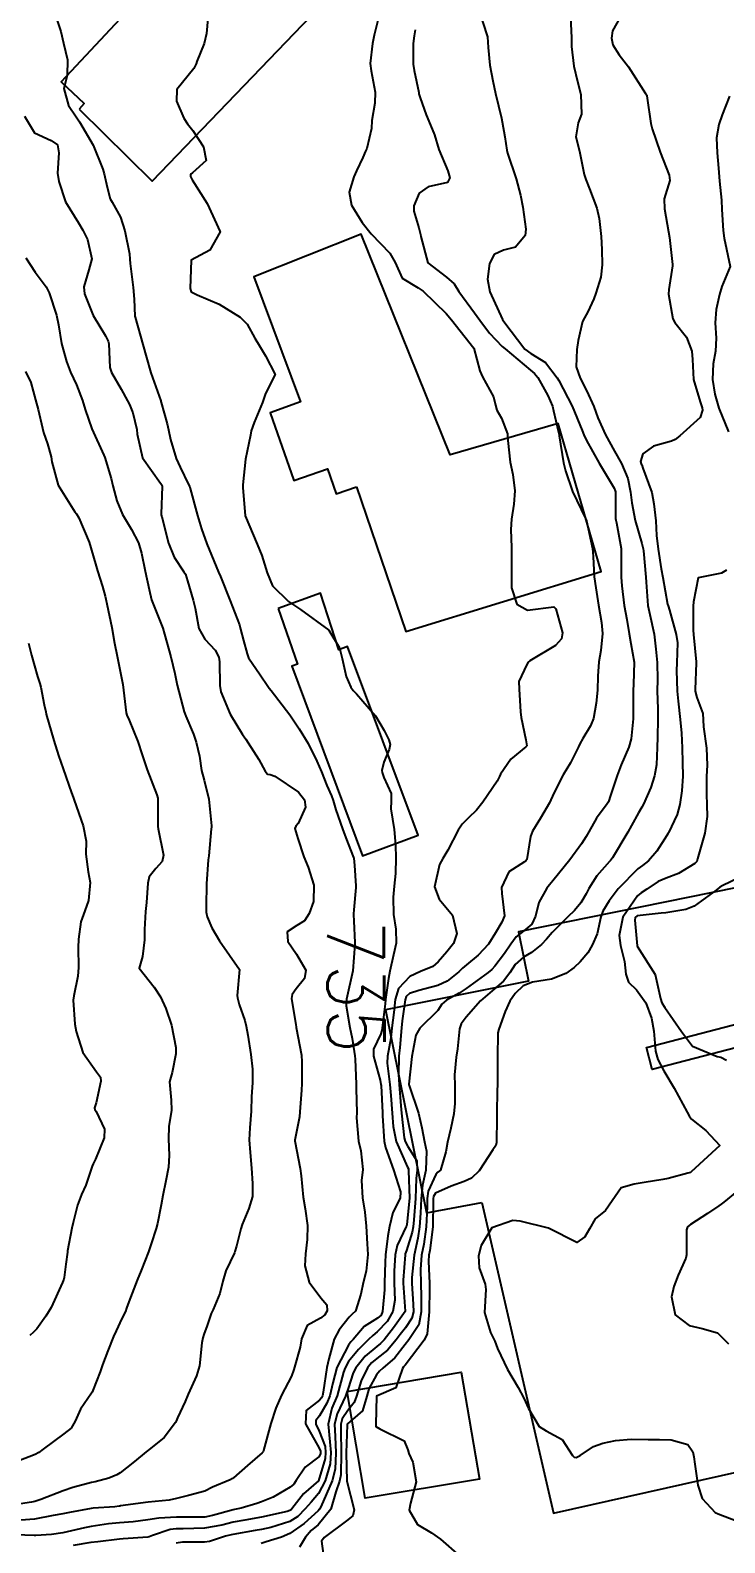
# Model space of a CAD drawing. Header units: metres. Extents: x 298520 to 308411, y 7433745 to 7450750.
# Drawn here: x 302129.8 to 302178.8, y 7441360.9 to 7441467.6 of the extents above; entities that cross this region are included whole.
import ezdxf
from ezdxf.enums import TextEntityAlignment as Align

# ---------------------------------------------------------------- set-up
doc = ezdxf.new("R2010")
doc.units = ezdxf.units.M
doc.header["$LTSCALE"] = 10
for name, color, linetype in [('Cotas', 45, 'Continuous'), ('Curvas de Nivel 1m', 11, 'Continuous'), ('Curvas de Nivel 5m', 15, 'Continuous'), ('Edificações', 30, 'Continuous'), ('Vias Primárias', 230, 'Continuous')]:
    doc.layers.add(name, color=color, linetype=linetype)
doc.styles.add('Style-STANDARD', font='STANDARD.shx')

msp = doc.modelspace()

# ---------------------------------------------------------------- linework, layer by layer
at = {"layer": 'Curvas de Nivel 1m', "flags": 128}
for points, elevation in [([(302161.38, 7441469.19), (302162.05, 7441467.18), (302162.1, 7441466.43), (302162.22, 7441465.18), (302162.43, 7441464.07), (302162.6, 7441463.18), (302163.03, 7441461.43), (302163.09, 7441461.17), (302163.27, 7441460.12), (302163.41, 7441459.17), (302163.46, 7441458.97), (302164.06, 7441457.16), (302164.38, 7441456), (302164.53, 7441455.16), (302164.74, 7441453.61), (302164.7, 7441453.15), (302164.01, 7441452.33), (302163.18, 7441452.12), (302162.52, 7441451.83), (302162.19, 7441451.18), (302162.05, 7441450.09), (302162.21, 7441449.18), (302163.11, 7441447.24), (302163.14, 7441447.17), (302163.2, 7441447.09), (302164.67, 7441445.15), (302165.09, 7441444.83), (302166.14, 7441444.19), (302166.96, 7441443.12), (302167.07, 7441442.92), (302168.01, 7441441.11), (302168.73, 7441439.4), (302168.84, 7441439.1), (302169.02, 7441438.71), (302169.92, 7441437.09), (302170.98, 7441435.34), (302171.06, 7441435.16), (302171.07, 7441435.08), (302171.08, 7441433.2), (302171.09, 7441433.08), (302171.15, 7441432.88), (302171.46, 7441431.07), (302171.47, 7441429.64), (302171.47, 7441429.07), (302171.52, 7441428.45), (302171.68, 7441427.07), (302171.86, 7441426.07), (302172.03, 7441425.06), (302172.15, 7441424.37), (302172.38, 7441423.06), (302172.34, 7441421.52), (302172.31, 7441421.06), (302172.31, 7441420.57), (302172.31, 7441419.06), (302172.17, 7441417.65), (302172.01, 7441417.06), (302171.48, 7441415.81), (302171.19, 7441415.07), (302170.72, 7441413.66), (302170.57, 7441413.22), (302170.49, 7441413.08), (302169.74, 7441412.05), (302169.19, 7441411.09), (302169.01, 7441410.77), (302168.67, 7441410.25), (302167.86, 7441409.11), (302166.65, 7441407.64), (302166.42, 7441407.36), (302166.22, 7441407.13), (302165.66, 7441406.11), (302165.44, 7441405.14), (302165.17, 7441404.58), (302164.6, 7441404.12), (302164.07, 7441403.68), (302163.69, 7441403.16), (302163.24, 7441402.51), (302162.57, 7441401.62), (302162.36, 7441401.38), (302162.1, 7441401.18), (302160.55, 7441400.05), (302160.04, 7441399.72), (302159.15, 7441399.21), (302158.83, 7441398.93), (302158.54, 7441398.5), (302157.27, 7441397.24), (302156.99, 7441396.76), (302156.72, 7441395.25), (302156.51, 7441393.29), (302156.51, 7441393.25), (302156.52, 7441393.2), (302157.18, 7441391.24), (302157.42, 7441390.22), (302157.6, 7441389.23), (302157.75, 7441388.57), (302157.69, 7441387.23), (302157.47, 7441386.16), (302157.38, 7441385.23), (302157.32, 7441384.2), (302157.26, 7441383.24), (302157.14, 7441382.44), (302156.88, 7441381.24), (302156.71, 7441379.65), (302156.72, 7441379.24), (302156.81, 7441377.77), (302156.82, 7441377.24), (302156.72, 7441376.79), (302156.27, 7441376.11), (302155.88, 7441375.63), (302155.61, 7441375.26), (302154.99, 7441374.52), (302154.24, 7441373.94), (302153.87, 7441373.64), (302153.58, 7441373.28), (302153.14, 7441372.36), (302152.81, 7441371.28), (302152.65, 7441370.84), (302152.2, 7441370.28), (302151.8, 7441369.68), (302151.7, 7441369.3), (302151.71, 7441368.83), (302151.73, 7441367.3), (302151.7, 7441365.73), (302151.62, 7441365.3), (302151.36, 7441364.54), (302151, 7441363.31), (302150.1, 7441362.22), (302149.62, 7441361.81), (302149.21, 7441361.33), (302148.78, 7441360.63)], 731), ([(302142.32, 7441468.47), (302142.24, 7441467.42), (302142.06, 7441466.71), (302141.56, 7441465.43), (302141.5, 7441465.26), (302141.33, 7441464.95), (302140.15, 7441463.45), (302140.12, 7441462.63), (302140.63, 7441461.44), (302140.88, 7441461.04), (302141.27, 7441460.56), (302142.02, 7441459.42), (302142.21, 7441458.46), (302141.24, 7441457.59), (302141.15, 7441457.52), (302141.1, 7441457.43), (302141.11, 7441457.31), (302141.23, 7441457.08), (302142.29, 7441455.42), (302143.19, 7441453.41), (302142.47, 7441452.12), (302141.16, 7441451.43), (302141.08, 7441449.43), (302141.14, 7441449.18), (302141.58, 7441448.98), (302143.13, 7441448.32), (302144.61, 7441447.39), (302145.11, 7441446.91), (302145.63, 7441445.92), (302145.96, 7441445.38), (302146.38, 7441444.66), (302147.07, 7441443.36), (302146.4, 7441442.02), (302146.18, 7441441.37), (302145.6, 7441439.96), (302145.39, 7441439.38), (302145.33, 7441439.08), (302144.99, 7441437.39), (302144.79, 7441435.58), (302144.79, 7441435.39), (302144.95, 7441433.39), (302145.8, 7441431.38), (302146.13, 7441430.59), (302146.51, 7441429.37), (302146.89, 7441428.45), (302148.02, 7441427.35), (302148.87, 7441426.78), (302150.85, 7441425.32), (302151.6, 7441424.07), (302151.8, 7441423.31), (302152.08, 7441422.04), (302152.4, 7441421.3), (302152.57, 7441421.06), (302152.8, 7441420.82), (302154.14, 7441419.28), (302154.77, 7441418.25), (302155.09, 7441417.59), (302155.18, 7441417.26), (302155.11, 7441416.91), (302154.74, 7441416.01), (302154.59, 7441415.42), (302154.61, 7441415.27), (302154.73, 7441414.92), (302155.25, 7441413.8), (302155.25, 7441413.26), (302155.24, 7441412.72), (302155.47, 7441411.26), (302155.57, 7441410.16), (302155.58, 7441409.26), (302155.55, 7441408.15), (302155.47, 7441407.26), (302155.4, 7441406.49), (302155.42, 7441405.26), (302155.58, 7441404.24), (302155.6, 7441403.25), (302155.42, 7441402.42), (302155.17, 7441401.26), (302155.06, 7441400.76), (302154.86, 7441399.27), (302154.83, 7441398.97), (302154.63, 7441397.27), (302154.62, 7441397.17), (302154.52, 7441396.85), (302154.01, 7441395.77), (302154.01, 7441395.27), (302154.48, 7441393.57), (302154.53, 7441393.27), (302154.54, 7441393.2), (302154.64, 7441391.27), (302154.65, 7441391.06), (302154.76, 7441389.27), (302154.86, 7441388.83), (302155.42, 7441387.26), (302155.92, 7441385.71), (302155.89, 7441385.25), (302155.38, 7441384.24), (302155.13, 7441383.26), (302155.01, 7441382.6), (302154.86, 7441381.26), (302154.84, 7441380.74), (302154.79, 7441379.27), (302154.79, 7441378.78), (302154.65, 7441377.27), (302154.54, 7441377.01), (302154.28, 7441376.79), (302153.34, 7441376.21), (302152.57, 7441375.29), (302152.42, 7441375.12), (302152.25, 7441374.89), (302151.43, 7441373.3), (302151.15, 7441372.23), (302150.93, 7441371.31), (302150.72, 7441370.8), (302150.19, 7441369.9), (302149.95, 7441369.56), (302149.94, 7441369.32), (302150.18, 7441368.81), (302150.59, 7441367.73), (302150.63, 7441367.31), (302150.59, 7441366.88), (302150.14, 7441365.32), (302149.07, 7441364.39), (302148.26, 7441363.34), (302148.19, 7441363.26), (302148.11, 7441363.21), (302147.92, 7441363.15), (302146.11, 7441362.75), (302144.94, 7441362.55), (302144.1, 7441362.39), (302143.31, 7441362.19), (302142.1, 7441361.97), (302140.59, 7441361.93), (302140.1, 7441361.94), (302139.66, 7441361.88), (302138.43, 7441361.46), (302138.19, 7441361.36), (302138.09, 7441361.34), (302136.35, 7441361.23), (302136.09, 7441361.2), (302134.58, 7441361.02), (302134.08, 7441360.96), (302132.84, 7441360.76)], 734), ([(302154.32, 7441468.33), (302154.06, 7441467.28), (302153.93, 7441466.71), (302153.78, 7441465.29), (302153.84, 7441464.78), (302154.13, 7441463.28), (302154.09, 7441462.49), (302153.9, 7441461.28), (302153.86, 7441460.7), (302153.53, 7441459.29), (302153.45, 7441459.1), (302153.25, 7441458.66), (302152.8, 7441457.73), (302152.63, 7441457.3), (302152.3, 7441456.22), (302152.45, 7441455.3), (302153.2, 7441454.08), (302153.85, 7441453.28), (302155.17, 7441451.91), (302155.53, 7441451.26), (302156.04, 7441450.14), (302157.15, 7441449.46), (302157.52, 7441449.24), (302159.12, 7441447.66), (302159.51, 7441447.22), (302161.09, 7441445.22), (302161.5, 7441443.62), (302161.7, 7441443.19), (302162.46, 7441441.77), (302162.62, 7441441.18), (302162.7, 7441440.83), (302163.03, 7441440.28), (302163.46, 7441439.17), (302163.49, 7441438.69), (302163.65, 7441437.16), (302163.83, 7441436.31), (302163.97, 7441435.16), (302163.91, 7441434.21), (302163.75, 7441433.16), (302163.7, 7441432.41), (302163.73, 7441431.16), (302163.75, 7441430.33), (302163.73, 7441429.16), (302163.75, 7441428.31), (302164.11, 7441427.16), (302164.87, 7441426.74), (302166.72, 7441426.97), (302166.87, 7441426.83), (302167.34, 7441425.12), (302167.26, 7441424.71), (302166.84, 7441424.24), (302165.03, 7441423.15), (302164.92, 7441423.06), (302164.83, 7441422.9), (302164.26, 7441421.71), (302164.27, 7441421.16), (302164.37, 7441419.57), (302164.41, 7441419.15), (302164.76, 7441417.58), (302164.81, 7441417.15), (302164.75, 7441417.08), (302163.69, 7441416.22), (302162.97, 7441415.17), (302162.89, 7441415), (302162.73, 7441414.68), (302161.72, 7441413.18), (302161.26, 7441412.63), (302160.7, 7441412.09), (302160.25, 7441411.64), (302159.98, 7441411.21), (302159.24, 7441409.79), (302158.9, 7441409.22), (302158.66, 7441408.79), (302158.3, 7441407.22), (302158.63, 7441406.35), (302159.57, 7441405.21), (302159.89, 7441403.92), (302159.66, 7441403.21), (302159.18, 7441402.62), (302158.57, 7441401.93), (302158.2, 7441401.59), (302157.33, 7441401.24), (302156.56, 7441400.89), (302155.76, 7441400.05), (302155.54, 7441399.26), (302155.43, 7441398.36), (302155.31, 7441397.26), (302155.22, 7441396.55), (302155, 7441395.26), (302154.98, 7441394.77), (302155.16, 7441393.26), (302155.24, 7441392.49), (302155.32, 7441391.26), (302155.39, 7441390.3), (302155.6, 7441389.26), (302156.4, 7441387.45), (302156.47, 7441387.32), (302156.48, 7441387.25), (302156.47, 7441387.18), (302156.55, 7441385.25), (302156.35, 7441383.39), (302156.33, 7441383.28), (302156.31, 7441383.25), (302155.67, 7441381.92), (302155.54, 7441381.26), (302155.47, 7441380.1), (302155.46, 7441379.26), (302155.5, 7441378.05), (302155.37, 7441377.26), (302154.97, 7441376.56), (302154.26, 7441375.82), (302153.97, 7441375.56), (302153.65, 7441375.28), (302152.94, 7441374.59), (302152.24, 7441373.74), (302152, 7441373.29), (302151.9, 7441372.97), (302151.45, 7441371.3), (302151.08, 7441370.43), (302150.8, 7441369.31), (302150.93, 7441368.07), (302151, 7441367.31), (302150.94, 7441366.52), (302150.6, 7441365.31), (302150.12, 7441364.43), (302149.62, 7441363.82), (302149.19, 7441363.33), (302148.66, 7441362.79), (302148.1, 7441362.45), (302146.77, 7441362.03), (302146.1, 7441361.88), (302145.67, 7441361.81), (302144.09, 7441361.54), (302143.97, 7441361.51), (302143.58, 7441361.4), (302142.45, 7441361.04), (302142.09, 7441360.99), (302140.53, 7441360.99), (302140.09, 7441360.91)], 733), ([(302171.37, 7441468.51), (302170.85, 7441467.59), (302170.79, 7441467.08), (302170.89, 7441466.62), (302171.34, 7441465.9), (302171.98, 7441465.06), (302173.19, 7441463.17), (302173.27, 7441463.05), (302173.27, 7441463.02), (302173.3, 7441462.85), (302173.56, 7441461.05), (302173.65, 7441460.68), (302174.21, 7441459.04), (302174.85, 7441457.42), (302174.9, 7441457.03), (302174.51, 7441455.74), (302174.52, 7441455.04), (302174.81, 7441453.41), (302174.87, 7441453.03), (302175.09, 7441451.11), (302175.09, 7441451.03), (302174.83, 7441449.35), (302174.82, 7441449.03), (302175.12, 7441447.27), (302175.25, 7441447.03), (302176.08, 7441445.99), (302176.46, 7441445.01), (302176.49, 7441444.41), (302176.57, 7441443.01), (302177.05, 7441441.43), (302177.19, 7441441), (302177.21, 7441440.83), (302177.04, 7441440.31), (302175.62, 7441439.02), (302175.28, 7441438.76), (302175.02, 7441438.65), (302173.75, 7441438.31), (302173, 7441437.76), (302172.83, 7441437.22), (302172.89, 7441437.05), (302172.92, 7441436.98), (302172.99, 7441436.74), (302173.63, 7441435.04), (302173.78, 7441434.22), (302173.91, 7441433.04), (302173.97, 7441432), (302174.09, 7441431.04), (302174.3, 7441429.64), (302174.4, 7441429.04), (302174.75, 7441427.15), (302174.79, 7441427.03), (302174.87, 7441426.74), (302175.36, 7441425.02), (302175.44, 7441424.43), (302175.39, 7441423.02), (302175.38, 7441422.47), (302175.43, 7441421.02), (302175.49, 7441420.32), (302175.64, 7441419.02), (302175.73, 7441418.06), (302175.77, 7441417.02), (302175.79, 7441415.98), (302175.81, 7441415.02), (302175.76, 7441413.99), (302175.61, 7441413.02), (302175.42, 7441412.31), (302174.81, 7441411.03), (302174.76, 7441410.95), (302174.68, 7441410.83), (302173.98, 7441409.73), (302173.41, 7441409.04), (302172.98, 7441408.73), (302172.65, 7441408.48), (302171.27, 7441407.07), (302170.63, 7441406.23), (302170.19, 7441405.51), (302170.04, 7441405.09), (302169.77, 7441403.91), (302169.42, 7441403.09), (302169.11, 7441402.57), (302168.58, 7441401.93), (302168.15, 7441401.53), (302167.56, 7441401.11), (302166.56, 7441400.69), (302165.21, 7441400.49), (302164.55, 7441400.24), (302164, 7441399.7), (302163.61, 7441399.16), (302163.28, 7441398.42), (302162.84, 7441397.17), (302162.78, 7441396.91), (302162.76, 7441395.17), (302162.75, 7441394.91), (302162.74, 7441393.17), (302162.73, 7441392.91), (302162.71, 7441391.17), (302162.7, 7441390.91), (302162.69, 7441389.17), (302162.63, 7441388.96), (302162.42, 7441388.66), (302161.45, 7441387.18), (302160.92, 7441386.66), (302160.39, 7441386.42), (302159.49, 7441386.1), (302158.38, 7441385.61), (302158.23, 7441385.37), (302158.21, 7441385.22), (302158.21, 7441385.06), (302158.18, 7441383.22), (302157.99, 7441381.57), (302157.92, 7441381.23), (302157.89, 7441380.8), (302157.95, 7441379.23), (302157.96, 7441378.88), (302157.94, 7441377.23), (302157.8, 7441375.69), (302157.59, 7441375.23), (302156.24, 7441373.48), (302156.13, 7441373.36), (302156.06, 7441373.25), (302155.59, 7441371.88), (302154.21, 7441371.28), (302154.17, 7441369.28), (302154.18, 7441369.15), (302154.46, 7441368.98), (302156.17, 7441368.13), (302156.42, 7441367.5), (302156.5, 7441367.24), (302156.77, 7441366.63), (302157.02, 7441365.24), (302156.62, 7441363.75), (302156.53, 7441363.24), (302157.1, 7441362.23), (302158.1, 7441361.64), (302158.74, 7441361.21), (302160.08, 7441360.02)], 729), ([(302156.95, 7441467.66), (302156.87, 7441467.25), (302156.8, 7441466.7), (302156.81, 7441465.25), (302156.88, 7441464.8), (302157.2, 7441463.24), (302157.21, 7441463.15), (302157.3, 7441462.86), (302157.71, 7441461.66), (302157.9, 7441461.23), (302158.3, 7441460.26), (302158.61, 7441459.23), (302159.24, 7441457.72), (302159.38, 7441457.22), (302159.23, 7441456.89), (302157.86, 7441456.6), (302157.22, 7441456.14), (302156.86, 7441455.25), (302156.84, 7441454.88), (302157.2, 7441453.69), (302157.33, 7441453.24), (302157.34, 7441453.09), (302157.85, 7441451.23), (302159.15, 7441450.21), (302159.69, 7441449.76), (302160.03, 7441449.21), (302161.12, 7441447.7), (302161.51, 7441447.19), (302162.19, 7441446.27), (302163.09, 7441445.34), (302163.28, 7441445.17), (302165.08, 7441443.66), (302165.36, 7441443.43), (302165.6, 7441443.14), (302166.3, 7441441.88), (302166.62, 7441441.13), (302166.7, 7441440.79), (302167.03, 7441439.39), (302167.09, 7441439.12), (302167.11, 7441439.03), (302167.41, 7441437.12), (302167.54, 7441436.56), (302168.05, 7441435.11), (302168.95, 7441433.2), (302169, 7441433.1), (302169.02, 7441433.03), (302169.45, 7441431.09), (302169.49, 7441430.52), (302169.57, 7441429.09), (302169.68, 7441428.31), (302169.87, 7441427.09), (302170.08, 7441425.87), (302170.15, 7441425.09), (302170.03, 7441423.89), (302169.89, 7441423.09), (302169.82, 7441422.08), (302169.8, 7441421.09), (302169.71, 7441420.17), (302169.51, 7441419.09), (302169.31, 7441418.56), (302168.76, 7441417.67), (302168.56, 7441417.3), (302168.47, 7441417.1), (302167.89, 7441415.96), (302167.37, 7441415.11), (302166.72, 7441413.83), (302166.41, 7441413.13), (302165.79, 7441412.05), (302165.22, 7441411.14), (302165.07, 7441410.76), (302164.81, 7441409.15), (302164.76, 7441409.05), (302164.66, 7441408.97), (302163.55, 7441408.27), (302163.03, 7441407.17), (302163.06, 7441406.74), (302163.25, 7441405.16), (302163.05, 7441404.72), (302162.6, 7441403.97), (302162.12, 7441403.18), (302161.38, 7441402.39), (302160.57, 7441401.72), (302160.29, 7441401.48), (302160.02, 7441401.21), (302159.21, 7441400.56), (302158.55, 7441400.25), (302157.21, 7441399.9), (302156.55, 7441399.7), (302156.32, 7441399.48), (302156.25, 7441399.25), (302156.02, 7441397.76), (302155.97, 7441397.26), (302155.87, 7441395.89), (302155.8, 7441395.26), (302155.76, 7441393.98), (302155.81, 7441393.26), (302155.94, 7441391.76), (302155.99, 7441391.25), (302156.17, 7441389.51), (302156.23, 7441389.25), (302156.42, 7441388.89), (302157.06, 7441387.89), (302157.08, 7441387.24), (302157.01, 7441386.63), (302156.96, 7441385.24), (302156.85, 7441383.73), (302156.8, 7441383.24), (302156.74, 7441382.85), (302156.33, 7441381.56), (302156.24, 7441381.33), (302156.23, 7441381.25), (302156.1, 7441379.46), (302156.1, 7441379.25), (302156.25, 7441377.28), (302156.24, 7441377.25), (302155.42, 7441376.11), (302154.75, 7441375.27), (302154.51, 7441375.01), (302154.25, 7441374.79), (302153.42, 7441374.1), (302152.75, 7441373.28), (302152.58, 7441372.94), (302152.22, 7441371.82), (302152.03, 7441371.29), (302151.44, 7441370.05), (302151.25, 7441369.3), (302151.3, 7441368.43), (302151.36, 7441367.3), (302151.3, 7441366.14), (302151.1, 7441365.31), (302150.29, 7441363.49), (302150.21, 7441363.32), (302150.11, 7441363.2), (302149.12, 7441362.31), (302148.1, 7441361.6), (302147.53, 7441361.35), (302146.45, 7441361), (302146.09, 7441360.9)], 732), ([(302179.11, 7441462.98), (302178.6, 7441461.68), (302178.35, 7441460.99), (302178.2, 7441460.06), (302178.24, 7441458.99), (302178.33, 7441457.9), (302178.41, 7441456.99), (302178.55, 7441455.66), (302178.58, 7441454.99), (302178.66, 7441453.52), (302178.74, 7441452.98), (302179.16, 7441450.98), (302178.56, 7441449.57), (302178.41, 7441448.99), (302178.18, 7441447.94), (302178.1, 7441446.99), (302178.17, 7441445.92), (302178.13, 7441444.99), (302177.97, 7441444.11), (302177.91, 7441442.99), (302178.08, 7441441.97), (302178.37, 7441440.99), (302179.03, 7441439.3)], 728), ([(302129.4, 7441461.58), (302130.1, 7441460.4), (302131.27, 7441459.85), (302131.72, 7441459.55), (302131.82, 7441458.98), (302131.73, 7441457.55), (302131.81, 7441456.96), (302132.3, 7441455.54), (302133.2, 7441454.06), (302133.51, 7441453.53), (302133.84, 7441452.87), (302134.15, 7441451.52), (302133.94, 7441450.73), (302133.59, 7441449.53), (302133.62, 7441449.04), (302134.23, 7441447.52), (302135.1, 7441446.08), (302135.3, 7441445.71), (302135.34, 7441445.51), (302135.42, 7441443.85), (302135.53, 7441443.5), (302136.22, 7441442.33), (302136.67, 7441441.49), (302136.8, 7441441.24), (302137.03, 7441440.64), (302137.31, 7441439.48), (302137.35, 7441439.15), (302137.73, 7441437.47), (302138.98, 7441435.7), (302139.07, 7441435.56), (302139.1, 7441435.46), (302139.03, 7441433.53), (302139.04, 7441433.46), (302139.09, 7441433.32), (302139.55, 7441431.45), (302139.94, 7441430.47), (302140.64, 7441429.43), (302140.74, 7441429.27), (302140.9, 7441428.81), (302141.3, 7441427.43), (302141.43, 7441426.87), (302141.69, 7441425.43), (302142.12, 7441424.69), (302142.84, 7441423.92), (302143.09, 7441423.41), (302143.15, 7441423.09), (302143.17, 7441421.41), (302143.24, 7441420.96), (302143.9, 7441419.4), (302144.77, 7441417.97), (302145, 7441417.62), (302145.16, 7441417.38), (302145.92, 7441416.2), (302146.36, 7441415.37), (302146.54, 7441415.17), (302146.73, 7441415.14), (302147.05, 7441415.03), (302148.72, 7441413.89), (302149.13, 7441413.34), (302149.21, 7441412.83), (302148.69, 7441411.69), (302148.53, 7441411.5), (302148.47, 7441411.34), (302148.68, 7441410.62), (302149.09, 7441409.34), (302149.39, 7441408.6), (302149.8, 7441407.33), (302149.77, 7441406.18), (302149.47, 7441405.33), (302149.13, 7441404.81), (302148.6, 7441404.49), (302147.91, 7441404.04), (302147.96, 7441403.35), (302148.58, 7441402.47), (302149.23, 7441401.33), (302149.14, 7441400.75), (302148.55, 7441400.01), (302148.27, 7441399.61), (302148.23, 7441399.34), (302148.52, 7441397.49), (302148.55, 7441397.34), (302148.56, 7441397.3), (302148.92, 7441395.34), (302148.96, 7441394.87), (302148.95, 7441393.34), (302148.93, 7441392.88), (302148.81, 7441391.34), (302148.78, 7441391), (302148.47, 7441389.34), (302148.47, 7441389.29), (302148.84, 7441387.34), (302148.9, 7441386.84), (302149.04, 7441385.33), (302149.18, 7441384.51), (302149.35, 7441383.33), (302149.33, 7441382.33), (302149.21, 7441381.33), (302149.16, 7441380.49), (302149.46, 7441379.33), (302150.29, 7441378.22), (302150.72, 7441377.74), (302150.73, 7441377.31), (302150.57, 7441377.02), (302150.27, 7441376.78), (302149.33, 7441376.26), (302148.94, 7441375.33), (302148.84, 7441374.74), (302148.44, 7441373.34), (302148.4, 7441373.17), (302148.23, 7441372.7), (302147.51, 7441371.35), (302147.11, 7441370.45), (302146.77, 7441369.36), (302146.25, 7441367.46), (302146.22, 7441367.37), (302146.2, 7441367.34), (302146.16, 7441367.3), (302145.13, 7441366.4), (302144.14, 7441365.53), (302144.06, 7441365.47), (302143.89, 7441365.39), (302142.66, 7441364.87), (302142.12, 7441364.59), (302140.96, 7441364.27), (302140.12, 7441364.06), (302139.6, 7441363.96), (302138.12, 7441363.82), (302136.17, 7441363.54), (302136.11, 7441363.53), (302136.08, 7441363.52), (302135.76, 7441363.49), (302134.24, 7441363.39), (302134.11, 7441363.37), (302132.57, 7441363.07), (302132.11, 7441362.98), (302131.43, 7441362.86), (302130.1, 7441362.62), (302129.14, 7441362.53)], 736), ([(302129.49, 7441451.58), (302130.16, 7441450.57), (302130.92, 7441449.55), (302131.14, 7441449.12), (302131.65, 7441447.54), (302131.8, 7441446.85), (302132, 7441445.54), (302132.36, 7441444.26), (302132.65, 7441443.53), (302133.06, 7441442.62), (302133.49, 7441441.53), (302133.68, 7441440.88), (302134.15, 7441439.52), (302135, 7441437.66), (302135.06, 7441437.51), (302135.5, 7441436.02), (302135.63, 7441435.5), (302135.92, 7441434.45), (302136.3, 7441433.49), (302136.94, 7441432.41), (302137.43, 7441431.47), (302137.64, 7441430.75), (302137.9, 7441429.47), (302138.18, 7441428.18), (302138.36, 7441427.47), (302138.86, 7441426.16), (302139.15, 7441425.46), (302139.27, 7441425.03), (302139.71, 7441423.45), (302139.99, 7441422.27), (302140.17, 7441421.45), (302140.66, 7441419.56), (302140.7, 7441419.44), (302140.78, 7441419.25), (302141.32, 7441417.98), (302141.51, 7441417.43), (302141.73, 7441416.44), (302141.89, 7441415.42), (302142.06, 7441414.75), (302142.39, 7441413.41), (302142.58, 7441411.52), (302142.58, 7441411.41), (302142.57, 7441411.3), (302142.39, 7441409.41), (302142.35, 7441409.11), (302142.23, 7441407.42), (302142.2, 7441405.83), (302142.21, 7441405.42), (302142.28, 7441405.09), (302142.6, 7441404.33), (302143.14, 7441403.4), (302144.56, 7441401.39), (302144.4, 7441399.54), (302144.41, 7441399.39), (302144.54, 7441398.91), (302144.93, 7441397.79), (302145.03, 7441397.38), (302145.14, 7441396.76), (302145.36, 7441395.38), (302145.47, 7441394.36), (302145.47, 7441393.38), (302145.41, 7441392.43), (302145.38, 7441391.38), (302145.28, 7441390.22), (302145.24, 7441389.38), (302145.32, 7441388.48), (302145.4, 7441387.38), (302145.48, 7441386.29), (302145.47, 7441385.38), (302145.22, 7441384.53), (302144.75, 7441383.39), (302144.65, 7441383.09), (302144.34, 7441381.86), (302144.24, 7441381.49), (302144.2, 7441381.39), (302143.59, 7441380.12), (302143.39, 7441379.4), (302143.16, 7441378.53), (302142.69, 7441377.41), (302142.57, 7441377.12), (302142.27, 7441376.27), (302142.04, 7441375.63), (302141.97, 7441375.41), (302141.9, 7441375.06), (302141.73, 7441373.42), (302141.52, 7441372.71), (302140.95, 7441371.43), (302140.72, 7441370.91), (302140.19, 7441369.75), (302140.09, 7441369.53), (302140.05, 7441369.44), (302139.24, 7441368.38), (302138.16, 7441367.51), (302138.09, 7441367.46), (302137.04, 7441366.58), (302136.14, 7441365.89), (302135.9, 7441365.73), (302135.35, 7441365.5), (302134.39, 7441365.25), (302134.13, 7441365.19), (302132.81, 7441364.84), (302132.12, 7441364.61), (302130.55, 7441363.99), (302130.12, 7441363.85), (302129.88, 7441363.8), (302128.34, 7441363.58)], 737), ([(302129.47, 7441443.57), (302129.85, 7441442.78), (302130.17, 7441441.56), (302130.37, 7441440.89), (302130.66, 7441439.56), (302130.74, 7441439.27), (302131.01, 7441438.46), (302131.27, 7441437.55), (302131.33, 7441437.2), (302131.77, 7441435.54), (302132.95, 7441433.67), (302133.06, 7441433.53), (302133.22, 7441433.25), (302133.95, 7441431.52), (302134.41, 7441430.01), (302134.55, 7441429.51), (302134.89, 7441428.4), (302135.09, 7441427.71), (302135.14, 7441427.51), (302135.21, 7441427.17), (302135.55, 7441425.5), (302135.75, 7441424.41), (302135.93, 7441423.49), (302136.22, 7441422.08), (302136.34, 7441421.49), (302136.39, 7441421.08), (302136.57, 7441419.48), (302136.62, 7441419.32), (302136.78, 7441418.97), (302137.38, 7441417.47), (302137.69, 7441416.53), (302138.05, 7441415.47), (302138.72, 7441413.71), (302138.79, 7441413.46), (302138.8, 7441413.37), (302138.81, 7441411.46), (302138.83, 7441411.31), (302139.19, 7441409.45), (302139.1, 7441409.01), (302138.65, 7441408.51), (302138.19, 7441407.93), (302138.1, 7441407.47), (302137.99, 7441406.1), (302137.92, 7441405.47), (302137.85, 7441404.21), (302137.86, 7441403.47), (302137.73, 7441402.31), (302137.49, 7441401.47), (302138.55, 7441400.13), (302138.98, 7441399.46), (302139.36, 7441398.63), (302139.76, 7441397.45), (302140.06, 7441395.88), (302140.08, 7441395.44), (302139.81, 7441394.12), (302139.62, 7441393.45), (302139.73, 7441392.17), (302139.77, 7441391.45), (302139.58, 7441390.3), (302139.55, 7441389.45), (302139.6, 7441388.26), (302139.54, 7441387.45), (302139.36, 7441386.48), (302139.15, 7441385.45), (302139.04, 7441384.78), (302138.78, 7441383.46), (302138.69, 7441383.12), (302138.34, 7441382.04), (302138.19, 7441381.6), (302138.14, 7441381.46), (302137.62, 7441380.16), (302137.34, 7441379.47), (302136.76, 7441377.95), (302136.6, 7441377.49), (302136.51, 7441377.25), (302136.27, 7441376.76), (302135.85, 7441375.9), (302135.68, 7441375.5), (302135.27, 7441374.48), (302134.9, 7441373.5), (302134.73, 7441373), (302134.21, 7441371.69), (302134.16, 7441371.56), (302134.12, 7441371.51), (302133.34, 7441370.38), (302132.98, 7441369.52), (302132.68, 7441369.02), (302132.17, 7441368.63), (302130.72, 7441367.55), (302130.4, 7441367.31), (302130.16, 7441367.18), (302128.99, 7441366.73)], 738), ([(302178.91, 7441429.55), (302178.55, 7441429.34), (302176.9, 7441429), (302176.57, 7441427.32), (302176.56, 7441427.01), (302176.55, 7441425.32), (302176.57, 7441425.01), (302176.76, 7441423.08), (302176.76, 7441423.01), (302176.68, 7441421.14), (302176.68, 7441421.01), (302176.8, 7441420.56), (302177.22, 7441419.44), (302177.26, 7441419), (302177.28, 7441418.49), (302177.48, 7441417), (302177.53, 7441415.79), (302177.5, 7441415), (302177.48, 7441413.76), (302177.51, 7441413), (302177.53, 7441412.17), (302177.36, 7441411), (302176.85, 7441409.2), (302176.8, 7441409.01), (302176.74, 7441408.93), (302176.66, 7441408.86), (302175.51, 7441408.16), (302174.64, 7441407.83), (302174.09, 7441407.58), (302173.29, 7441407.04), (302172.89, 7441406.79), (302172.63, 7441406.58), (302171.59, 7441405.07), (302171.32, 7441403.78), (302171.42, 7441403.07), (302171.7, 7441401.94), (302171.8, 7441401.06), (302171.98, 7441400.48), (302172.55, 7441399.96), (302173.2, 7441399.04), (302173.62, 7441397.95), (302173.78, 7441397.04), (302173.9, 7441395.63), (302174.05, 7441395.03), (302174.49, 7441394.24), (302175.22, 7441393.02), (302176.13, 7441391.33), (302176.29, 7441391.01), (302176.44, 7441390.83), (302177.45, 7441390.02), (302178.42, 7441388.98), (302176.4, 7441387.11), (302176.35, 7441387.06), (302176.18, 7441387.01), (302174.78, 7441386.65), (302174.4, 7441386.58), (302173.09, 7441386.35), (302172.39, 7441386.24), (302171.46, 7441385.99), (302170.83, 7441385.07), (302170.37, 7441384.38), (302169.64, 7441383.8), (302169.24, 7441383.09), (302168.92, 7441382.52), (302168.34, 7441382.12), (302166.35, 7441383.13), (302164.36, 7441383.62), (302163.84, 7441383.67), (302162.35, 7441383.17), (302161.6, 7441381.91), (302161.41, 7441381.18), (302161.46, 7441380.33), (302161.88, 7441379.18), (302161.92, 7441378.8), (302161.83, 7441377.18), (302162.26, 7441375.77), (302162.57, 7441375.17), (302162.76, 7441374.65), (302163.45, 7441373.16), (302164.21, 7441371.89), (302164.6, 7441371.15), (302164.93, 7441370.41), (302165.68, 7441369.14), (302166.18, 7441368.84), (302167.3, 7441368.24), (302168.05, 7441367.1), (302168.16, 7441366.98), (302168.3, 7441366.96), (302168.58, 7441367.1), (302169.52, 7441367.74), (302170.17, 7441367.96), (302171.08, 7441368.16), (302172.17, 7441368.26), (302173.37, 7441368.24), (302174.17, 7441368.23), (302174.99, 7441368.21), (302176.17, 7441367.88), (302176.53, 7441367.36), (302176.6, 7441367), (302176.66, 7441366.5), (302176.88, 7441365), (302177.19, 7441364.06), (302178.11, 7441363.09), (302178.31, 7441362.98), (302180.1, 7441362.3)], 728), ([(302129.69, 7441424.41), (302129.9, 7441423.56), (302130.32, 7441422.05), (302130.48, 7441421.55), (302130.54, 7441421.3), (302130.79, 7441420.06), (302130.9, 7441419.55), (302130.93, 7441419.4), (302131.46, 7441417.54), (302131.8, 7441416.49), (302132.13, 7441415.54), (302132.72, 7441413.85), (302132.83, 7441413.53), (302132.91, 7441413.33), (302133.54, 7441411.52), (302133.75, 7441410.44), (302133.72, 7441409.52), (302133.89, 7441408.27), (302134.02, 7441407.52), (302133.9, 7441406.24), (302133.65, 7441405.52), (302133.38, 7441404.75), (302133.2, 7441403.52), (302133.18, 7441402.93), (302133.21, 7441401.52), (302133.17, 7441400.91), (302132.87, 7441399.53), (302132.83, 7441399.23), (302132.95, 7441397.53), (302133.03, 7441397.01), (302133.5, 7441395.52), (302134.48, 7441394.16), (302134.75, 7441393.78), (302134.78, 7441393.51), (302134.46, 7441391.98), (302134.34, 7441391.63), (302134.36, 7441391.51), (302134.45, 7441391.36), (302135.05, 7441390.13), (302135.02, 7441389.5), (302134.41, 7441388), (302134.25, 7441387.67), (302134.18, 7441387.51), (302133.72, 7441386.18), (302133.42, 7441385.52), (302133.14, 7441384.75), (302132.82, 7441383.53), (302132.73, 7441383.14), (302132.43, 7441381.53), (302132.42, 7441381.44), (302132.32, 7441380.59), (302132.19, 7441379.65), (302132.16, 7441379.53), (302132.08, 7441379.31), (302131.28, 7441377.54), (302130.9, 7441376.92), (302130.26, 7441376.04), (302130.03, 7441375.79), (302129.77, 7441375.56)], 739), ([(302179.77, 7441407.84), (302178.64, 7441407.3), (302178.43, 7441407.19), (302178.17, 7441406.99), (302176.62, 7441405.84), (302176.03, 7441405.61), (302174.62, 7441405.39), (302174.3, 7441405.35), (302172.61, 7441405.18), (302172.46, 7441405.05), (302172.43, 7441404.87), (302172.59, 7441403.05), (302172.59, 7441403.03), (302173.88, 7441401.04), (302174.24, 7441399.34), (302174.34, 7441399.03), (302174.54, 7441398.7), (302175.73, 7441397.02), (302176.51, 7441395.97), (302178.23, 7441395.25), (302178.5, 7441395.19), (302178.9, 7441394.98)], 727), ([(302179.63, 7441385.72), (302178.7, 7441384.98), (302178.52, 7441384.83), (302178.37, 7441384.72), (302177.55, 7441384.18), (302176.36, 7441383.4), (302176.15, 7441383.22), (302176.09, 7441383.01), (302176.08, 7441381.26), (302176.04, 7441381.01), (302175.5, 7441379.82), (302175.19, 7441379.02), (302175.03, 7441378.29), (302175.27, 7441377.02), (302176.27, 7441376.26), (302177.19, 7441376.07), (302178.26, 7441375.76), (302179.03, 7441374.97)], 727)]:
    msp.add_lwpolyline(points, dxfattribs=dict(at, elevation=elevation))
at = {"layer": 'Curvas de Nivel 5m', "flags": 128}
for points, elevation in [([(302131.38, 7441469.28), (302131.96, 7441467.54), (302132.15, 7441466.73), (302132.43, 7441465.54), (302132.41, 7441464.45), (302132.17, 7441463.54), (302132.5, 7441462.34), (302133.04, 7441461.53), (302133.28, 7441461.18), (302134.23, 7441459.52), (302134.92, 7441457.83), (302135.01, 7441457.51), (302135.22, 7441456.56), (302135.45, 7441455.74), (302135.57, 7441455.5), (302136.17, 7441454.46), (302136.48, 7441453.49), (302136.79, 7441451.86), (302136.83, 7441451.48), (302136.85, 7441451.18), (302137.06, 7441449.48), (302137.13, 7441448.66), (302137.18, 7441447.48), (302137.2, 7441447.39), (302137.75, 7441445.47), (302138, 7441444.56), (302138.3, 7441443.47), (302139.01, 7441441.5), (302139.02, 7441441.46), (302139.04, 7441441.39), (302139.45, 7441439.88), (302139.55, 7441439.45), (302139.69, 7441438.77), (302140.1, 7441437.44), (302140.37, 7441436.82), (302140.97, 7441435.6), (302141.05, 7441435.43), (302141.09, 7441435.31), (302141.6, 7441433.42), (302141.89, 7441432.47), (302142.26, 7441431.42), (302142.91, 7441429.82), (302143.08, 7441429.41), (302143.21, 7441429.1), (302143.9, 7441427.4), (302144.55, 7441425.7), (302144.64, 7441425.39), (302144.84, 7441424.58), (302145.09, 7441423.64), (302145.2, 7441423.38), (302146.02, 7441422.17), (302146.55, 7441421.36), (302146.66, 7441421.22), (302146.8, 7441421.06), (302148.1, 7441419.35), (302148.77, 7441418.35), (302149.39, 7441417.33), (302150, 7441416.07), (302150.33, 7441415.32), (302150.72, 7441414.37), (302151.04, 7441413.64), (302151.17, 7441413.31), (302151.36, 7441412.65), (302151.82, 7441411.3), (302152.05, 7441410.68), (302152.59, 7441409.29), (302152.61, 7441409.24), (302152.66, 7441408.71), (302152.77, 7441407.29), (302152.77, 7441407.16), (302152.62, 7441405.59), (302152.59, 7441405.31), (302152.59, 7441405.29), (302152.59, 7441405.27), (302152.61, 7441404.8), (302152.7, 7441403.29), (302152.7, 7441403.18), (302152.56, 7441401.29), (302152.11, 7441399.3), (302152.07, 7441398.83), (302152.35, 7441397.29), (302152.51, 7441396.52), (302152.7, 7441395.29), (302152.72, 7441395.06), (302152.78, 7441393.29), (302152.79, 7441392.96), (302152.83, 7441391.29), (302152.82, 7441390.91), (302152.95, 7441389.28), (302153.11, 7441388.59), (302153.25, 7441387.28), (302153.17, 7441386.5), (302153.22, 7441385.28), (302153.39, 7441384.26), (302153.5, 7441383.28), (302153.57, 7441382.04), (302153.6, 7441381.28), (302153.48, 7441380.11), (302153.28, 7441379.28), (302153.11, 7441378.47), (302152.73, 7441377.29), (302152.5, 7441377.07), (302152.28, 7441376.87), (302151.59, 7441375.97), (302151.24, 7441375.31), (302150.85, 7441373.92), (302150.71, 7441373.31), (302150.45, 7441371.56), (302150.4, 7441371.32), (302150.35, 7441371.18), (302150.21, 7441371), (302149.25, 7441370.28), (302149.21, 7441369.33), (302150.17, 7441367.63), (302150.26, 7441367.41), (302150.27, 7441367.32), (302150.26, 7441367.22), (302150.16, 7441367), (302149.2, 7441366.28), (302148.55, 7441365.34), (302148.38, 7441365.09), (302148.13, 7441364.86), (302146.93, 7441364.16), (302146.12, 7441363.83), (302145.78, 7441363.71), (302144.68, 7441363.38), (302144.2, 7441363.3), (302144.11, 7441363.28), (302142.65, 7441362.87), (302142.11, 7441362.76), (302141.43, 7441362.74), (302140.11, 7441362.76), (302138.87, 7441362.69), (302138.1, 7441362.56), (302137.05, 7441362.43), (302136.1, 7441362.36), (302135.31, 7441362.28), (302134.1, 7441362.09), (302133.63, 7441361.99), (302132.09, 7441361.65), (302131.29, 7441361.54), (302130.19, 7441361.46), (302130.09, 7441361.46), (302128.13, 7441361.54)], 735), ([(302167.9, 7441468.59), (302167.97, 7441467.11), (302167.98, 7441466.48), (302168.14, 7441465.11), (302168.4, 7441464.02), (302168.62, 7441463.11), (302168.67, 7441461.72), (302168.45, 7441461.11), (302168.28, 7441460.11), (302168.54, 7441459.11), (302168.87, 7441457.47), (302168.97, 7441457.1), (302169.23, 7441456.45), (302169.76, 7441455.09), (302169.93, 7441454.36), (302170.06, 7441453.09), (302170.1, 7441452.17), (302170.13, 7441451.09), (302170.04, 7441450.21), (302169.69, 7441449.09), (302169.54, 7441448.7), (302169.12, 7441447.77), (302168.88, 7441447.34), (302168.75, 7441447.1), (302168.45, 7441445.76), (302168.35, 7441445.11), (302168.29, 7441443.89), (302168.59, 7441443.1), (302169.06, 7441442.18), (302169.55, 7441441.09), (302169.83, 7441440.3), (302170.36, 7441439.09), (302171.01, 7441437.94), (302171.49, 7441437.07), (302171.94, 7441436.02), (302172.13, 7441435.06), (302172.22, 7441434.31), (302172.47, 7441433.06), (302172.93, 7441431.44), (302173.03, 7441431.05), (302173.05, 7441430.92), (302173.22, 7441429.05), (302173.24, 7441428.7), (302173.36, 7441427.05), (302173.49, 7441426.42), (302173.81, 7441425.04), (302173.92, 7441423.97), (302174, 7441423.04), (302174.04, 7441421.81), (302174.02, 7441421.04), (302174.05, 7441419.78), (302174.06, 7441419.04), (302174.03, 7441417.77), (302174.01, 7441417.04), (302173.96, 7441415.82), (302173.83, 7441415.04), (302173.56, 7441414.21), (302173.04, 7441413.05), (302172.92, 7441412.83), (302172.7, 7441412.44), (302172.21, 7441411.54), (302171.93, 7441411.06), (302170.85, 7441409.27), (302170.73, 7441409.08), (302170.66, 7441409), (302169.76, 7441407.98), (302169.2, 7441407.09), (302169.01, 7441406.72), (302168.63, 7441406.08), (302168.19, 7441405.54), (302167.72, 7441405.11), (302166.6, 7441403.99), (302166.2, 7441403.53), (302165.85, 7441403.14), (302165.14, 7441402.59), (302164.58, 7441402.26), (302164, 7441401.73), (302163.61, 7441401.16), (302163.17, 7441400.56), (302162.55, 7441400.02), (302161.55, 7441399.18), (302160.53, 7441398.02), (302160.19, 7441397.54), (302160.06, 7441397.2), (302159.92, 7441395.79), (302159.83, 7441395.21), (302159.73, 7441393.96), (302159.74, 7441393.21), (302159.75, 7441391.92), (302159.68, 7441391.21), (302159.45, 7441390.19), (302159.23, 7441389.21), (302159.1, 7441388.53), (302158.72, 7441387.22), (302158.54, 7441387.08), (302158.4, 7441386.93), (302157.87, 7441385.74), (302157.79, 7441385.23), (302157.78, 7441384.64), (302157.72, 7441383.23), (302157.55, 7441382.01), (302157.4, 7441381.23), (302157.31, 7441380.23), (302157.34, 7441379.23), (302157.38, 7441378.32), (302157.38, 7441377.23), (302157.2, 7441376.31), (302156.51, 7441375.25), (302156.25, 7441374.92), (302155.5, 7441374), (302154.67, 7441373.27), (302154.44, 7441373.06), (302154.23, 7441372.79), (302153.68, 7441371.81), (302153.54, 7441371.28), (302153.22, 7441370.26), (302152.18, 7441369.33), (302152.16, 7441369.31), (302152.16, 7441369.29), (302152.16, 7441369.27), (302152.09, 7441367.29), (302152.13, 7441365.29), (302152.64, 7441363.28), (302152.54, 7441362.85), (302152.1, 7441362.5), (302150.53, 7441361.31), (302150.35, 7441361.05), (302150.58, 7441359.31)], 730)]:
    msp.add_lwpolyline(points, dxfattribs=dict(at, elevation=elevation))
at = {"layer": 'Edificações'}
for points in [[(302133.26, 7441462.07), (302138.4, 7441456.99), (302150.19, 7441469.26), (302144.6, 7441473.81), (302141.68, 7441470.5), (302141.25, 7441470.87), (302140.79, 7441470.36), (302139.26, 7441471.71), (302137.89, 7441470.16), (302135.67, 7441472.12), (302134.22, 7441470.11), (302136.12, 7441468.43), (302131.98, 7441464), (302133.6, 7441462.48)], [(302152.81, 7441435.43), (302156.29, 7441425.23), (302170.07, 7441429.45), (302167.02, 7441439.9), (302159.42, 7441437.68), (302153.14, 7441453.25), (302145.58, 7441450.25), (302148.85, 7441441.43), (302146.72, 7441440.65), (302148.4, 7441435.87), (302150.76, 7441436.7), (302151.38, 7441434.94)], [(302147.28, 7441426.85), (302148.65, 7441422.92), (302148.25, 7441422.78), (302153.24, 7441409.4), (302157.16, 7441410.87), (302152.17, 7441424.17), (302151.57, 7441423.94), (302150.28, 7441427.93)], [(302161.64, 7441384.94), (302166.69, 7441363.04), (302189.04, 7441368.05), (302185.14, 7441386.66), (302182.3, 7441386.07), (302182.13, 7441386.88), (302185.54, 7441387.59), (302183.16, 7441396.79), (302173.66, 7441394.33), (302173.25, 7441395.89), (302181.99, 7441398.16), (302179.66, 7441407.16), (302164.23, 7441404.04), (302164.93, 7441400.56), (302154.85, 7441398.53), (302157.74, 7441384.21)], [(302152.14, 7441371.62), (302160.2, 7441372.98), (302161.48, 7441365.44), (302153.41, 7441364.08)]]:
    msp.add_lwpolyline(points, close=True, dxfattribs=at)
at = {"layer": 'Vias Primárias'}
msp.add_lwpolyline([(302144.91, 7441340.66, 0.000023), (302135.07, 7441340.57, -0.023748)], format="xyb", dxfattribs=at)

# ---------------------------------------------------------------- texts
at = {"layer": 'Cotas', "style": 'Style-STANDARD'}
msp.add_text('735', height=4, rotation=270.3724, dxfattribs=at).set_placement((302152.76, 7441400.17, 735), align=Align.MIDDLE_CENTER)

doc.saveas('drawing.dxf')
